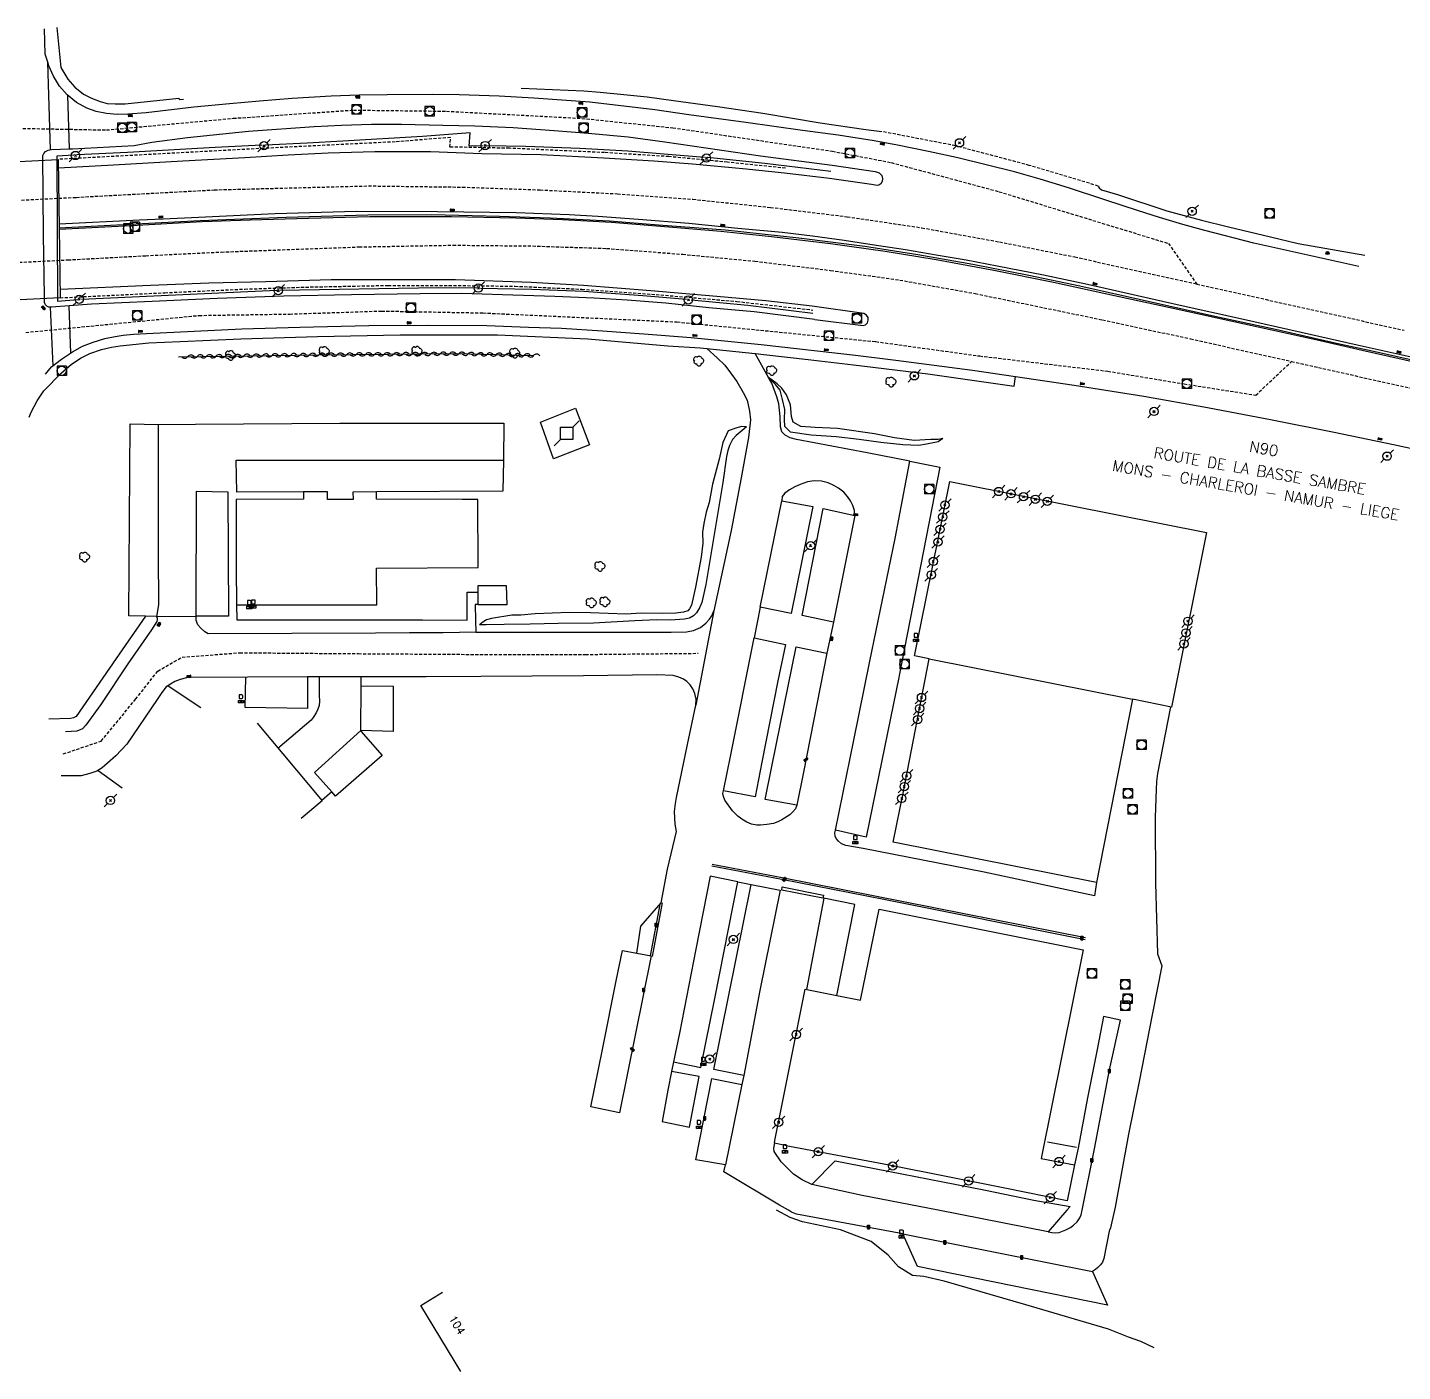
# Model space of a CAD drawing. Header units: millimetres. Extents: x 157000 to 158000, y 123011 to 123785.
# Drawn here: x 157177.1 to 157397.8, y 123145.1 to 123360.9 of the extents above; entities that cross this region are included whole.
import ezdxf
from ezdxf.enums import TextEntityAlignment as Align

# ---------------------------------------------------------------- set-up
doc = ezdxf.new("R2010")
doc.units = ezdxf.units.MM
doc.linetypes.add('DASHED', pattern=[0.75, 0.5, -0.25])
doc.layers.get('0').update_dxf_attribs({"linetype": 'CONTINUOUS'})
for name, color, linetype in [('W0001', 6, 'DASHED'), ('W0004', 5, 'CONTINUOUS'), ('W0006', 2, 'CONTINUOUS'), ('W0008', 7, 'CONTINUOUS'), ('W0010', 4, 'CONTINUOUS'), ('W0014', 7, 'CONTINUOUS'), ('W0016', 2, 'CONTINUOUS'), ('W0017', 7, 'CONTINUOUS'), ('W0020', 2, 'CONTINUOUS'), ('W0100', 7, 'CONTINUOUS'), ('W0101', 7, 'CONTINUOUS'), ('W0112', 1, 'DASHED'), ('W0120', 7, 'CONTINUOUS'), ('W0211', 2, 'CONTINUOUS'), ('W0214', 2, 'CONTINUOUS'), ('W0300', 7, 'CONTINUOUS'), ('W0310', 3, 'CONTINUOUS'), ('W0401', 7, 'CONTINUOUS'), ('W0402', 7, 'CONTINUOUS'), ('W0420', 7, 'CONTINUOUS'), ('W0438', 7, 'CONTINUOUS'), ('W0439', 7, 'CONTINUOUS'), ('W0473', 7, 'CONTINUOUS'), ('W0600', 7, 'CONTINUOUS'), ('W0856', 7, 'CONTINUOUS'), ('W0989', 7, 'CONTINUOUS'), ('W0990', 7, 'CONTINUOUS'), ('W0991', 7, 'CONTINUOUS'), ('W1102', 7, 'CONTINUOUS')]:
    doc.layers.add(name, color=color, linetype=linetype)
doc.styles.get("Standard").update_dxf_attribs({"font": 'romans.shx', "width": 0.85})

# ---------------------------------------------------------------- blocks, each defined once
blk = doc.blocks.new('T300')
for p, q in [((-0.8, 0.51), (-0.86, 0.34)), ((-0.86, 0.34), (-0.86, 0.17)), ((-0.86, 0.17), (-0.74, 0.06)), ((-0.69, 0.63), (-0.8, 0.51)), ((-0.8, -0.06), (-0.74, 0.06)), ((-0.74, 0.06), (-0.69, 0.11)), ((-0.57, 0.69), (-0.69, 0.63)), ((-0.46, 0.69), (-0.57, 0.69)), ((-0.29, 0.63), (-0.46, 0.69)), ((-0.29, 0.63), (-0.17, 0.74)), ((-0.23, 0.57), (-0.29, 0.63)), ((-0.17, 0.74), (-0.06, 0.8)), ((-0.06, 0.8), (0.06, 0.8)), ((0.06, 0.8), (0.23, 0.74)), ((0.23, 0.74), (0.34, 0.63)), ((0.34, 0.63), (0.4, 0.51)), ((0.46, 0.46), (0.34, 0.46)), ((0.4, 0.51), (0.4, 0.46)), ((0.57, 0.4), (0.46, 0.46)), ((0.57, 0.4), (0.69, 0.29)), ((0.69, 0.29), (0.74, 0.17)), ((0.74, 0.06), (0.69, -0.17)), ((0.74, 0.17), (0.74, 0.06)), ((-0.8, -0.17), (-0.8, -0.06)), ((-0.8, -0.23), (-0.8, -0.17)), ((-0.74, -0.34), (-0.8, -0.23)), ((-0.69, -0.4), (-0.74, -0.34)), ((-0.51, -0.46), (-0.69, -0.4)), ((-0.4, -0.46), (-0.51, -0.46)), ((-0.4, -0.46), (-0.34, -0.46)), ((-0.34, -0.46), (-0.34, -0.4)), ((-0.34, -0.51), (-0.34, -0.46)), ((-0.29, -0.63), (-0.34, -0.51)), ((-0.17, -0.74), (-0.29, -0.63)), ((-0.06, -0.8), (-0.17, -0.74)), ((0.06, -0.8), (-0.06, -0.8)), ((0.17, -0.74), (0.06, -0.8)), ((0.23, -0.69), (0.17, -0.74)), ((0.29, -0.46), (0.23, -0.46)), ((0.29, -0.63), (0.23, -0.69)), ((0.46, -0.4), (0.29, -0.46)), ((0.34, -0.51), (0.29, -0.63)), ((0.34, -0.51), (0.34, -0.46)), ((0.57, -0.34), (0.46, -0.4)), ((0.63, -0.29), (0.57, -0.34)), ((0.69, -0.17), (0.63, -0.29))]:
    blk.add_line(p, q)
blk = doc.blocks.new('T856')
for p, q in [((-0.125, 0), (0.125, 0)), ((0, 0.125), (0, -0.125))]:
    blk.add_line(p, q)
blk.add_ellipse((0, 0), major_axis=(-0.177, 0.177), ratio=1, start_param=3.9269908, end_param=10.2101761)
blk = doc.blocks.new('T473')
for p, q in [((-0.166667, 0.166667), (0.166667, -0.166667)), ((-0.166667, -0.166667), (0.166667, 0.166667)), ((0.500001, 0.500001), (1.000002, 1.000002)), ((-1.000002, -1.000002), (-0.500001, -0.500001))]:
    blk.add_line(p, q)
blk.add_ellipse((0, 0), major_axis=(0.471405, 0.471405), ratio=1, start_param=5.4977871438, end_param=11.780972451)
blk = doc.blocks.new('T420')
for p, q in [((0.75, 0.75), (-0.75, 0.75)), ((-0.75, 0.75), (-0.75, -0.75)), ((0.75, 0.75), (0.75, -0.75)), ((0.75, -0.75), (-0.75, -0.75))]:
    blk.add_line(p, q)
blk.add_ellipse((0, 0), major_axis=(-0.53, 0.53), ratio=1, start_param=3.926991, end_param=10.210176)
blk = doc.blocks.new('T401')
for p, q in [((-0.3, 0.3), (0, 0.3)), ((-0.3, -0.25), (-0.3, 0.3)), ((-0.3, 0.15), (0, 0.15)), ((-0.3, 0), (0, 0)), ((0, 0.3), (0, -0.25)), ((-0.3, -0.15), (0, -0.15)), ((-0.3, -0.25), (-0.3, -0.3)), ((-0.3, -0.3), (0, -0.3)), ((0, -0.3), (0, -0.25))]:
    blk.add_line(p, q)
blk = doc.blocks.new('T600')
for p, q in [((-0.999999, 0.999999), (0.999999, 0.999999)), ((-0.999999, -0.999999), (-0.999999, 0.999999)), ((0.999999, 0.999999), (1.999998, 1.999998)), ((0.999999, 0.999999), (0.999999, -0.999999)), ((-0.999999, -0.999999), (-1.999998, -1.999998)), ((0.999999, -0.999999), (-0.999999, -0.999999))]:
    blk.add_line(p, q)
blk = doc.blocks.new('T438')
for p, q in [((-0.4, 0.2), (0.4, 0.2)), ((-0.4, -0.2), (-0.4, 0.2)), ((0.15, 1.1), (-0.3, 1.1)), ((-0.3, 1.1), (-0.3, 0.5)), ((-0.3, 0.5), (0.15, 0.5)), ((0.3, 0.65), (0.3, 0.95)), ((0.4, 0.2), (0.4, -0.2))]:
    blk.add_line(p, q)
at = {"flags": 128}
for points in [[(-0.4, -0.2), (0.4, 0.2)], [(0.4, -0.2), (-0.4, -0.2)]]:
    blk.add_lwpolyline(points, dxfattribs=at)
for centre, major_axis, start_param, end_param in [((0.15, 0.95), (0.106, -0.106), 0.785398, 2.356194), ((0.15, 0.65), (0.106, 0.106), 3.926991, 5.497787)]:
    blk.add_ellipse(centre, major_axis=major_axis, ratio=1, start_param=start_param, end_param=end_param)
blk = doc.blocks.new('t310o')
at = {"color": 0, "linetype": 'Continuous'}
for centre, start, end in [((-0.5, 0.38), 216.8699, 323.1304), ((0.5, -0.37), 36.8699, 143.1303)]:
    blk.add_arc(centre, 0.625, start, end, dxfattribs=at)

msp = doc.modelspace()

# ---------------------------------------------------------------- linework, layer by layer
at = {"layer": 'W0001'}
for points in [[(157176.37, 123344.72), (157189.77, 123344.47), (157210.14, 123346.34), (157229.43, 123347.66)], [(157229.43, 123347.66), (157244.34, 123347.48), (157266.1, 123346.33), (157280.68, 123344.82), (157306.3, 123341.06), (157315.75, 123339.23), (157333.06, 123334.56), (157360.23, 123326.25), (157364.8, 123319.72)], [(157014, 123324.65), (157023.79, 123325.18), (157048.5, 123326.44), (157071.66, 123327.71), (157085.79, 123328.46), (157095.61, 123328.95), (157110.65, 123329.76), (157122.99, 123330.45), (157147.58, 123331.74), (157157.43, 123332.27), (157184.94, 123333.65), (157207.09, 123334.85), (157231.84, 123335.49)], [(157231.84, 123335.49), (157246.92, 123335.29), (157259.38, 123334.84), (157271.8, 123334.22), (157283.92, 123333.34), (157296.35, 123332.04), (157308.66, 123330.54), (157320.65, 123328.76), (157333.11, 123326.5), (157345.2, 123324.08), (157364.8, 123319.72)], [(157014, 123314.76), (157032.36, 123315.74), (157047.3, 123316.55), (157094.68, 123318.99), (157109.48, 123319.83), (157121.82, 123320.48), (157134.24, 123321.14), (157146.56, 123321.77), (157183.61, 123323.61), (157196.11, 123324.28), (157208.22, 123324.87), (157230.32, 123325.69)], [(157230.32, 123325.69), (157245.41, 123325.97), (157258.18, 123325.84), (157270.06, 123325.45), (157282.27, 123324.51), (157293.87, 123323.4), (157306.02, 123321.92), (157317.11, 123320.37), (157329.23, 123318.2), (157349.67, 123313.98), (157363.78, 123310.93), (157379.99, 123307.3)], [(157364.8, 123319.72), (157398.06, 123312.31)], [(157176.85, 123311.96), (157204.64, 123314.69), (157219.21, 123314.91), (157233.95, 123315.4)], [(157233.95, 123315.4), (157250.22, 123315.09), (157281.35, 123313.65), (157313.27, 123310.48), (157329.94, 123308.18), (157350.52, 123305.73), (157362.75, 123303.7), (157374.26, 123301.89), (157379.99, 123307.3)], [(157379.99, 123307.3), (157384.3, 123306.33), (157407.38, 123301.16), (157421.62, 123297.96)], [(157182.86, 123244.27), (157188.95, 123246.35), (157194.47, 123253.06), (157198.02, 123257.58), (157201.93, 123259.82), (157211.2, 123260.53), (157230.23, 123260.38), (157250.52, 123260.25), (157266.65, 123260.25), (157284.73, 123260.44)]]:
    msp.add_lwpolyline(points, dxfattribs=at)
at = {"layer": 'W0004'}
for points in [[(157286.97, 123226.29), (157298.16, 123224.18)], [(157298.22, 123224.39), (157287, 123226.5)], [(157298.16, 123224.18), (157314.53, 123220.98), (157346.85, 123214.51)], [(157346.9, 123214.76), (157298.22, 123224.39)], [(157277.08, 123211.86), (157278.64, 123220.12)], [(157278.96, 123220.37), (157277.36, 123211.78)]]:
    msp.add_lwpolyline(points, dxfattribs=at)
at = {"layer": 'W0006'}
for points in [[(157197.82, 123266.36), (157196.03, 123266.4), (157193.4, 123266.44), (157193.59, 123297.3), (157198.1, 123297.2), (157198.11, 123276.42), (157198.15, 123268.24)], [(157204.17, 123266.41), (157204.24, 123286.47), (157209.27, 123286.36), (157209.36, 123266.38)], [(157298.18, 123284.94), (157303.16, 123284), (157299.67, 123266.83), (157294.73, 123267.87)], [(157304.83, 123283.68), (157309.88, 123282.58), (157306.45, 123265.46), (157301.47, 123266.51)], [(157230.65, 123255.19), (157235.81, 123255.15), (157235.8, 123247.89), (157230.6, 123248.02), (157230.6, 123247.94), (157234.06, 123244.01), (157226.53, 123237.52), (157225.94, 123238.18), (157223.16, 123241.28), (157230.6, 123248.02)], [(157293.24, 123223.3), (157297.93, 123222.4), (157294.67, 123206.28), (157292.07, 123192.67), (157287.27, 123193.61)], [(157274.91, 123212.29), (157277.19, 123211.84), (157272.13, 123186.67), (157267.54, 123187.6), (157269.4, 123196.8), (157271.66, 123208.1), (157272.62, 123212.73)], [(157286.95, 123192.16), (157291.74, 123191.2), (157289.16, 123178.31), (157284.36, 123179.12)], [(157317.59, 123167.24), (157348.04, 123161.2), (157350.45, 123155.76), (157319.94, 123161.99)]]:
    msp.add_lwpolyline(points, close=True, dxfattribs=at)
for points in [[(157221.43, 123286.36), (157210.71, 123286.33), (157210.6, 123291.46), (157210.86, 123291.47), (157253.5, 123291.44), (157253.4, 123286.46), (157233.12, 123286.38)], [(157309.73, 123246.49), (157312.32, 123259.15), (157316.38, 123278.89), (157318.74, 123291.31), (157323.56, 123290.34), (157317.04, 123256.87)], [(157289.98, 123244.14), (157293.73, 123262.93)], [(157293.73, 123262.93), (157298.77, 123261.87), (157297.56, 123256.03), (157294.99, 123242.94)], [(157296.65, 123242.54), (157300.46, 123261.48), (157305.39, 123260.48)], [(157305.39, 123260.48), (157301.65, 123241.35)], [(157222.08, 123256.64), (157222.06, 123251.6), (157212.07, 123251.74), (157212.17, 123256.62)], [(157317.04, 123256.87), (157316.97, 123256.53), (157313.76, 123240.86), (157311.73, 123230.91), (157306.79, 123232.05), (157309.73, 123246.49)], [(157199.7, 123255.23), (157204.94, 123251.72)], [(157294.99, 123242.94), (157293.9, 123237.37), (157288.82, 123238.38), (157289.98, 123244.14)], [(157188.43, 123241.64), (157192.33, 123238.82)], [(157301.65, 123241.35), (157300.61, 123236.03), (157295.53, 123236.96), (157296.65, 123242.54)], [(157285.21, 123193.94), (157287.42, 123205.01), (157291.14, 123223.72), (157286.69, 123224.64), (157284.36, 123212.93), (157281.77, 123199.44), (157280.82, 123194.86)], [(157307.02, 123205.48), (157309.89, 123220.09), (157304.95, 123221.1), (157302.12, 123206.46)], [(157280.82, 123194.86), (157285.21, 123193.94)], [(157280.5, 123193.31), (157279.87, 123190.29), (157278.96, 123185.24), (157283.34, 123184.35), (157284.89, 123192.51)], [(157284.89, 123192.51), (157280.5, 123193.31)], [(157303.01, 123175.15), (157306.73, 123178.96), (157317.42, 123176.84), (157330.61, 123174.27), (157338.64, 123172.61), (157344.47, 123171.61), (157343.94, 123171)], [(157323.25, 123171), (157311.08, 123173.4), (157303.01, 123175.15)], [(157343.94, 123171), (157340.92, 123167.52), (157323.25, 123171)]]:
    msp.add_lwpolyline(points, dxfattribs=at)
at = {"layer": 'W0008'}
for points in [[(157306.28, 123338.84), (157313.16, 123337.81), (157313.79, 123337.57), (157314.21, 123337.16), (157314.35, 123336.7), (157314.28, 123336.2), (157314.05, 123335.82), (157313.73, 123335.6), (157313.46, 123335.57), (157312.6, 123335.73), (157305.85, 123336.66), (157298.63, 123337.53), (157291.94, 123338.22), (157283.85, 123338.97), (157277.64, 123339.45), (157269.63, 123339.96), (157259.48, 123340.48), (157250.05, 123340.63), (157241.77, 123340.96), (157232.86, 123340.95), (157225.38, 123340.74), (157218.96, 123340.43), (157211.99, 123339.98), (157202.06, 123339.44), (157190.91, 123338.8), (157182.07, 123338.32)], [(157182.19, 123329.4), (157195.09, 123330.05), (157198.89, 123330.21), (157204.54, 123330.49), (157216.87, 123331.05), (157229.85, 123331.44), (157242.91, 123331.37), (157255.54, 123331.19), (157264.07, 123330.92), (157268.65, 123330.65), (157275.19, 123330.17), (157283.28, 123329.51), (157291.12, 123328.72), (157298.24, 123328.05), (157303.09, 123327.49), (157308.18, 123326.76), (157312.99, 123326.02), (157318.01, 123325.28), (157322.94, 123324.44), (157327.79, 123323.59), (157332.76, 123322.64), (157340.16, 123321.2), (157347.23, 123319.7), (157362.14, 123316.31), (157371.82, 123314.17), (157381.54, 123312.02), (157390.53, 123309.97), (157415.56, 123304.42)], [(157404.65, 123306.06), (157391.31, 123309.04), (157383.88, 123310.76), (157360.98, 123315.79), (157351.59, 123317.83), (157341.81, 123319.99), (157332.21, 123321.92), (157322.95, 123323.63), (157314.75, 123324.98), (157306.02, 123326.16), (157296.5, 123327.3), (157288.38, 123328.19), (157280.68, 123328.79), (157270.82, 123329.61), (157262.98, 123330.02), (157255.48, 123330.33), (157245.14, 123330.51), (157232.04, 123330.51), (157222.21, 123330.27), (157212.84, 123329.97), (157205.16, 123329.72), (157193.77, 123329.08), (157182.21, 123328.5)], [(157303.47, 123314.04), (157311.23, 123313.08), (157311.61, 123313.18), (157311.96, 123313.51), (157312.05, 123313.93), (157312.02, 123314.33), (157311.76, 123314.74), (157311.32, 123314.99), (157303.07, 123316.18), (157295.6, 123317.03), (157287.76, 123317.74), (157277.17, 123318.64), (157266.35, 123319.49), (157257.97, 123319.96), (157245.83, 123320.42), (157233.64, 123320.41), (157225.86, 123320.43), (157215.34, 123320.09), (157206.23, 123319.88), (157196.85, 123319.48), (157182.34, 123318.85)], [(157335.69, 123304.88), (157345.13, 123303.51), (157356.27, 123301.74), (157366.52, 123299.88), (157376.88, 123297.95), (157386.85, 123295.96), (157396.36, 123293.99), (157406.02, 123291.9), (157418.73, 123289.02), (157428.77, 123286.64)], [(157249.07, 123263.83), (157260.92, 123263.81), (157266.94, 123263.82), (157280.42, 123263.82), (157282.86, 123263.91), (157284, 123264.1), (157285.12, 123264.57), (157286, 123265.26), (157286.59, 123265.9), (157286.97, 123266.46), (157287.29, 123267.24), (157284.39, 123252.12), (157284.42, 123253.09), (157284.23, 123253.97), (157283.9, 123254.71), (157283.47, 123255.35), (157282.91, 123255.9), (157282.42, 123256.29), (157281.66, 123256.6), (157280.74, 123256.89), (157278.14, 123256.97), (157266.36, 123256.83), (157249.88, 123256.69), (157241.09, 123256.67), (157230.68, 123256.65), (157223.6, 123256.65), (157222.08, 123256.64), (157212.49, 123256.63), (157203.33, 123256.57), (157202.65, 123256.49), (157201.61, 123256.23), (157200.76, 123255.89), (157199.39, 123255.04), (157198.65, 123254.16), (157197.92, 123253), (157193.03, 123245.86), (157191.27, 123243.99), (157189.96, 123242.79), (157189.08, 123242.05), (157188.23, 123241.51), (157187.13, 123241.14), (157185.73, 123240.79), (157182.53, 123240.74), (157182.53, 123240.74), (157182.53, 123240.74)], [(157197.82, 123266.36), (157204.17, 123266.41)]]:
    msp.add_lwpolyline(points, dxfattribs=at)
at = {"layer": 'W0010'}
for points in [[(157250.25, 123341.93), (157247.98, 123341.89), (157248.14, 123344.02), (157240.53, 123343.43), (157227.7, 123342.68), (157221.99, 123342.35), (157215.29, 123342.05)], [(157184.53, 123340.44), (157181.83, 123340.24), (157181.92, 123317), (157185.17, 123317.23)], [(157214.75, 123342.02), (157207.22, 123341.63), (157193.17, 123340.87), (157185.1, 123340.46)], [(157285.78, 123340.06), (157273.46, 123341.04), (157265.78, 123341.49), (157257.07, 123341.81), (157250.79, 123341.93)], [(157306.03, 123337.8), (157295.44, 123339.07), (157286.24, 123340.03)], [(157182.2, 123328.78), (157204.84, 123329.95), (157218.65, 123330.47), (157231.73, 123330.83), (157241.98, 123330.89), (157252.86, 123330.65), (157260.99, 123330.35), (157270.5, 123329.9), (157278.39, 123329.26), (157289.16, 123328.42), (157300.93, 123327.17), (157311.51, 123325.81), (157320.02, 123324.47), (157328.86, 123322.9), (157337.84, 123321.16), (157346.01, 123319.45), (157367.66, 123314.58), (157377.42, 123312.48), (157387.19, 123310.23), (157392.93, 123308.99), (157412.43, 123304.6), (157421.15, 123302.69)], [(157185.78, 123317.28), (157217.15, 123318.77)], [(157217.63, 123318.76), (157243.05, 123319.15), (157249.23, 123319.1)], [(157249.8, 123319.08), (157258.05, 123318.9), (157266.41, 123318.6), (157275.88, 123317.89), (157282.9, 123317.29)], [(157283.64, 123317.19), (157292.72, 123316.31), (157303.18, 123315.07)]]:
    msp.add_lwpolyline(points, dxfattribs=at)
at = {"layer": 'W0014'}
for points in [[(157390.81, 123322.54), (157390.81, 123322.54), (157373.95, 123326.29), (157366.1, 123328.33), (157362.57, 123329.31), (157358.79, 123330.41), (157355.25, 123331.52), (157350.18, 123333.21), (157344.19, 123335.17), (157339.64, 123336.55), (157335.55, 123337.74), (157326.43, 123339.99), (157321.73, 123341.03), (157316.76, 123342.05), (157312.98, 123342.71), (157307.25, 123343.61), (157301.48, 123344.38), (157292.38, 123345.68), (157283.25, 123346.89), (157277.79, 123347.71), (157267.35, 123348.93), (157258.37, 123349.57), (157252.8, 123349.87), (157246.37, 123350.11), (157242.15, 123350.18), (157234.86, 123350.1), (157230.36, 123350.06), (157225.84, 123349.9), (157219.61, 123349.54), (157214.33, 123349.11), (157209.51, 123348.64), (157203.83, 123348.14), (157196.18, 123347.23), (157193.23, 123346.98), (157191.53, 123346.95), (157189.77, 123347.09), (157188.16, 123347.45), (157186.62, 123347.98), (157184.96, 123348.9), (157183.5, 123350.1), (157182.25, 123351.52), (157181.29, 123353.12), (157180.53, 123354.79), (157180.36, 123355.33), (157179.96, 123356.64), (157179.82, 123360.72), (157179.82, 123360.72), (157179.82, 123360.72)], [(157181.8, 123360.92), (157181.8, 123360.92), (157182.45, 123354.51), (157182.45, 123354.51), (157182.45, 123354.51), (157183.59, 123352.64), (157184.7, 123351.32), (157186.11, 123350.2), (157187.38, 123349.56), (157188.77, 123349.03), (157189.91, 123348.72), (157191.21, 123348.66), (157192.79, 123348.68), (157201.4, 123349.57), (157201.44, 123349.37), (157202.13, 123349.44)], [(157256.33, 123351.18), (157256.33, 123351.18), (157266.39, 123350.76), (157266.39, 123350.76), (157266.39, 123350.76), (157269.01, 123350.55), (157272.83, 123350.15), (157276.56, 123349.77), (157280.81, 123349.22), (157287.88, 123348.25), (157295.15, 123347.14), (157304.32, 123345.64), (157311.66, 123344.55), (157314.21, 123344.22)], [(157303.47, 123314.04), (157293.75, 123315.24), (157286.47, 123315.93), (157279.55, 123316.64), (157273.38, 123317.12), (157268.04, 123317.46), (157261.76, 123317.72), (157253.34, 123318.02), (157246.84, 123318.2), (157240.16, 123318.16), (157229.13, 123318.02), (157218.27, 123317.8), (157207.53, 123317.43), (157197.14, 123316.94), (157187.39, 123316.49), (157183.79, 123316.22), (157180.99, 123316), (157180.52, 123316.04), (157180.21, 123316.15), (157180, 123316.4), (157179.86, 123316.74), (157179.82, 123317.11), (157179.82, 123317.78), (157179.69, 123327.65), (157179.58, 123340.37), (157179.72, 123340.71), (157179.99, 123341), (157180.41, 123341.23), (157180.98, 123341.34), (157183.86, 123341.44), (157184.32, 123341.46), (157194.26, 123342), (157197.09, 123342.53), (157202.79, 123343.25), (157212.57, 123344.27), (157223.13, 123345.03), (157227.53, 123345.24), (157232.31, 123345.38), (157237.16, 123345.4), (157243.8, 123345.23), (157248.92, 123345.11), (157255.06, 123344.85), (157261.63, 123344.38), (157267.12, 123343.97), (157273.53, 123343.34), (157279.38, 123342.55), (157294.77, 123340.33), (157306.28, 123338.84)], [(157348.98, 123335.47), (157349.09, 123335.17), (157349.47, 123334.88), (157352.04, 123334.09), (157360, 123331.51), (157365.52, 123329.99), (157369.86, 123328.91), (157376.61, 123327.32), (157381.05, 123326.25), (157391.73, 123324.36), (157391.73, 123324.36), (157391.73, 123324.36), (157391.73, 123324.36), (157391.73, 123324.36), (157391.73, 123324.36)], [(157177.37, 123298.38), (157177.7, 123299.18), (157178.66, 123300.95), (157179.75, 123302.58), (157182.52, 123305.42), (157184.18, 123306.84), (157185.72, 123307.86), (157187.14, 123308.58), (157188.98, 123309.2), (157190.62, 123309.6), (157192.01, 123309.83), (157196.58, 123310.28), (157201.61, 123310.52), (157211.36, 123310.93), (157223.66, 123311.32), (157236.91, 123311.57), (157249.65, 123311.57), (157252.54, 123311.55), (157267.04, 123310.93), (157279.89, 123309.83), (157285.08, 123309.47), (157286.16, 123309.36), (157293.89, 123308.55), (157295.32, 123308.41), (157302.43, 123307.63), (157309.67, 123306.77), (157321.63, 123305.29), (157335.48, 123303.35), (157335.69, 123304.88)], [(157179.99, 123305.26), (157179.99, 123305.26), (157179.99, 123305.26), (157179.99, 123305.26), (157179.99, 123305.26), (157180.96, 123306.45), (157182.59, 123307.67), (157184.33, 123308.83), (157185.96, 123309.74), (157187.65, 123310.42), (157189.54, 123310.98), (157191.16, 123311.33), (157192.46, 123311.53), (157194.1, 123311.7), (157196.2, 123311.81), (157211.53, 123312.52), (157220.83, 123312.82), (157231.89, 123313.07), (157241.31, 123313.15), (157250.84, 123313.09), (157257.54, 123312.83), (157262.81, 123312.63), (157269.42, 123312.2), (157276.04, 123311.76), (157283.61, 123311.13), (157290.03, 123310.52), (157294.86, 123310), (157310.02, 123308.31), (157316.47, 123307.52), (157328.77, 123305.88), (157335.69, 123304.88)], [(157210.67, 123268.23), (157210.72, 123265.79), (157233.74, 123265.81), (157240.52, 123265.8), (157247.67, 123265.78), (157247.67, 123270.27), (157249.42, 123270.28)], [(157249.44, 123268.29), (157248.99, 123268.28), (157249.01, 123265.71), (157249.07, 123263.83)], [(157196.03, 123266.4), (157191.34, 123259.61), (157184.93, 123250.29), (157184.51, 123250.05), (157184.02, 123249.96), (157180.52, 123249.86)], [(157197.87, 123265.54), (157196.99, 123264.2), (157193.23, 123258.77), (157188.86, 123252.22), (157186.5, 123248.92), (157185.93, 123248.29), (157185.03, 123247.91), (157183.19, 123247.81), (157183.19, 123247.81)], [(157197.82, 123266.36), (157197.92, 123266.1), (157197.93, 123265.84), (157197.87, 123265.54)], [(157249.07, 123263.83), (157243.82, 123263.72), (157238.43, 123263.72), (157232.96, 123263.68), (157206.13, 123263.58), (157205.57, 123263.88), (157204.91, 123264.45), (157204.44, 123264.99), (157204.21, 123265.7), (157204.17, 123266.41)]]:
    msp.add_lwpolyline(points, dxfattribs=at)
at = {"layer": 'W0016'}
msp.add_lwpolyline([(157304.78, 123221.12), (157298.16, 123222.43), (157298.26, 123222.94), (157304.85, 123221.6)], close=True, dxfattribs=at)
at = {"layer": 'W0017'}
for points in [[(157286.16, 123309.36), (157287.78, 123307.87), (157289.02, 123306.68), (157289.96, 123305.49), (157290.95, 123304.09), (157292, 123302.34), (157292.6, 123301.08), (157293.02, 123299.32), (157293.16, 123297.94), (157292.86, 123295.08), (157291.67, 123288.63), (157290.03, 123280.16), (157287.29, 123267.24)], [(157318.74, 123291.31), (157311.88, 123292.61), (157300.53, 123294.76), (157299.52, 123295.05), (157298.74, 123295.45), (157298.21, 123296.01), (157297.99, 123296.81), (157297.94, 123298.48), (157297.71, 123300.51), (157297.39, 123301.63), (157296.57, 123303.81), (157296.06, 123304.71), (157293.89, 123308.55)], [(157198.1, 123297.2), (157204.08, 123297.22), (157227.22, 123297.38), (157253.54, 123297.4), (157253.5, 123291.44)], [(157309.88, 123282.58), (157309.84, 123283.37), (157309.6, 123284.18), (157309.22, 123284.94), (157308.74, 123285.62), (157308.14, 123286.31), (157307.3, 123286.94), (157306.54, 123287.38), (157305.6, 123287.83), (157304.54, 123288.06), (157303.4, 123288.11), (157302.29, 123287.95), (157301.12, 123287.55), (157300.26, 123287.18), (157299.43, 123286.68), (157298.68, 123286.16), (157298.26, 123285.64), (157298.18, 123284.94)], [(157294.73, 123267.87), (157293.73, 123262.93)], [(157306.45, 123265.46), (157305.39, 123260.48)], [(157223.94, 123256.65), (157223.94, 123253.73), (157223.97, 123252.73), (157223.91, 123252.07), (157223.71, 123251.48), (157223.43, 123250.87), (157222.98, 123250.15), (157222.62, 123249.71), (157217.27, 123245.14)], [(157230.65, 123255.19), (157230.68, 123256.65)], [(157283.04, 123245.8), (157284.39, 123252.12)], [(157360.58, 123251.84), (157358.47, 123241.12), (157358.33, 123239.87), (157358.26, 123238.57), (157358.09, 123234.14), (157358.14, 123223.55), (157358.46, 123212.2), (157359.19, 123210.28), (157357.64, 123202.37), (157355.55, 123191.7), (157353.81, 123183.22), (157351.71, 123171.52), (157351.59, 123171)], [(157274.91, 123212.29), (157275.57, 123216.65), (157278.84, 123220.35), (157279.81, 123225.79), (157281.29, 123231.82), (157281.09, 123232.98), (157280.98, 123235.06), (157281.12, 123236.31), (157281.28, 123237.3), (157282.11, 123241.43), (157283.04, 123245.8)], [(157225.94, 123238.18), (157224.34, 123236.79)], [(157300.61, 123236.03), (157300.36, 123235.47), (157299.9, 123234.91), (157299.45, 123234.49), (157298.21, 123233.72), (157297.55, 123233.4), (157296.82, 123233.13), (157295.76, 123232.94), (157294.78, 123232.82), (157294.16, 123232.84), (157293.34, 123233), (157292.55, 123233.32), (157291.75, 123233.79), (157291.11, 123234.3), (157290.26, 123235.14), (157289.03, 123236.84), (157288.8, 123237.46), (157288.71, 123237.93), (157288.82, 123238.38)], [(157348.69, 123223.65), (157348.35, 123221.47), (157330.64, 123225.27), (157311.24, 123229.1), (157308.43, 123229.57), (157307.77, 123229.85), (157307.29, 123230.25), (157306.9, 123230.69), (157306.74, 123231.09), (157306.68, 123231.61), (157306.79, 123232.05)], [(157291.14, 123223.72), (157293.24, 123223.3)], [(157346.37, 123171), (157348.36, 123180.88), (157350.79, 123193.54), (157352.53, 123201.53), (157349.8, 123202.14), (157348.77, 123196.84), (157347.25, 123189.07), (157345.76, 123180.99), (157345.14, 123178.31)], [(157280.82, 123194.86), (157280.5, 123193.31)], [(157292.07, 123192.67), (157291.74, 123191.2)], [(157303.01, 123175.15), (157301.46, 123175.9), (157300.08, 123176.82), (157299.04, 123177.81), (157298.1, 123178.81), (157296.95, 123180.47), (157296.88, 123180.98), (157297.04, 123181.79)], [(157299.26, 123171), (157297.79, 123171.82), (157288.9, 123177.2), (157289.16, 123178.31)], [(157317.59, 123167.24), (157300.53, 123170.37), (157299.73, 123170.73), (157299.26, 123171)], [(157340.92, 123167.52), (157341.54, 123167.43), (157342.14, 123167.4), (157342.71, 123167.46), (157343.79, 123167.84), (157344.5, 123168.25), (157344.98, 123168.61), (157345.56, 123169.15), (157346, 123169.77), (157346.23, 123170.29), (157346.37, 123171)], [(157351.59, 123171), (157350.9, 123167.99), (157350.77, 123167.92), (157349.86, 123163.26), (157349.66, 123162.68), (157349.33, 123162.25), (157348.92, 123161.81), (157348.52, 123161.5), (157348.04, 123161.2)]]:
    msp.add_lwpolyline(points, dxfattribs=at)
at = {"layer": 'W0020'}
for points in [[(157180.78, 123341.3), (157180.36, 123355.33)], [(157183.86, 123341.44), (157183.57, 123350.05)], [(157180.75, 123316.02), (157181.16, 123306.6)], [(157184.05, 123308.64), (157183.79, 123316.22)]]:
    msp.add_lwpolyline(points, dxfattribs=at)
at = {"layer": 'W0100', "flags": 128}
msp.add_lwpolyline([(157246.68, 123145.12), (157240.24, 123155.73), (157243.74, 123157.84)], dxfattribs=at)
at = {"layer": 'W0101'}
for points in [[(157319.59, 123260.5), (157325.13, 123288.02)], [(157325.13, 123288.02), (157337.25, 123285.6)], [(157337.25, 123285.6), (157366.34, 123279.81), (157360.75, 123251.8), (157354.49, 123253.06)], [(157354.49, 123253.06), (157348.69, 123223.65), (157316.04, 123230.1), (157317.69, 123238.24), (157321.82, 123259.56)], [(157321.82, 123259.56), (157319.5, 123260.03), (157319.54, 123260.25), (157319.59, 123260.5)], [(157213.98, 123249.23), (157224.39, 123236.73), (157221.05, 123233.89)]]:
    msp.add_lwpolyline(points, dxfattribs=at)
for points in [[(157249.39, 123285.14), (157246.88, 123285.14), (157233.12, 123285.17), (157233.12, 123286.38), (157229.35, 123286.3), (157229.36, 123285.16), (157225.29, 123285.12), (157225.27, 123286.38), (157221.43, 123286.36), (157221.4, 123285.18), (157210.62, 123285.13), (157210.63, 123274.18), (157210.67, 123268.23), (157221.51, 123268.21), (157233.16, 123268.2), (157233.15, 123274.13), (157249.42, 123274.2)], [(157346.57, 123212.83), (157339.79, 123179.31), (157345.14, 123178.31), (157344, 123172.54), (157333.98, 123174.57), (157315.41, 123178.25), (157299.39, 123181.27), (157297, 123181.8), (157297.08, 123182.22), (157298.25, 123188.03), (157301.95, 123206.49), (157304.31, 123206.01), (157307.02, 123205.48), (157310.82, 123204.72), (157313.79, 123219.35)]]:
    msp.add_lwpolyline(points, close=True, dxfattribs=at)
at = {"layer": 'W0112'}
for points in [[(157298.76, 123338.32), (157289.44, 123339.29), (157280.04, 123340.19), (157269.72, 123340.83), (157254.45, 123341.53), (157244.92, 123341.73), (157245.02, 123343.26), (157236.13, 123342.56), (157214.99, 123341.51), (157182.05, 123339.75)], [(157348.98, 123335.47), (157337.9, 123338.78), (157326.04, 123341.93), (157314.21, 123344.22)], [(157182.36, 123317.52), (157199.14, 123318.34), (157212, 123318.92), (157222.5, 123319.26), (157234.99, 123319.51), (157244.71, 123319.51), (157255.34, 123319.38), (157266.07, 123318.9), (157278.01, 123318.05), (157290.98, 123316.93), (157303.16, 123315.56)]]:
    msp.add_lwpolyline(points, dxfattribs=at)
at = {"layer": 'W0120'}
msp.add_lwpolyline([(157157.57, 123338.47), (157182.05, 123339.75), (157182.2, 123328.78), (157182.36, 123317.52), (157157.74, 123316.29), (157157.72, 123318.78), (157157.66, 123326.42)], close=True, dxfattribs=at)
at = {"layer": 'W0211'}
for points in [[(157324.03, 123294.91), (157323.26, 123294.79), (157322.08, 123294.78), (157319.4, 123294.58), (157316.26, 123295.05), (157313.07, 123295.7), (157307.12, 123296.51), (157303.55, 123296.71), (157301.23, 123296.88), (157300, 123297.57), (157299.73, 123298.47), (157299.59, 123300.32), (157298.92, 123301.93), (157298.2, 123303.02), (157297.46, 123303.73), (157296.06, 123304.71)], [(157292.53, 123296.79), (157291.69, 123296.86), (157290.82, 123296.6), (157289.55, 123296.16), (157288.69, 123294.29), (157288.11, 123291.6), (157287.08, 123287.59), (157286.53, 123284.67), (157286.05, 123283.1), (157285.67, 123281.3), (157285.44, 123279.91), (157285.48, 123278.13), (157285.25, 123275.88), (157284.34, 123271.07), (157283.66, 123268.19), (157283.39, 123267.59), (157283.12, 123267.27), (157282.39, 123267.06), (157281.18, 123266.9), (157279.06, 123266.83), (157275.68, 123266.86), (157273.15, 123266.73), (157267.47, 123266.95), (157264.03, 123267.01), (157258.62, 123266.75), (157256.3, 123266.56), (157254.87, 123266.58), (157251.59, 123266.01), (157250.79, 123265.83), (157250.18, 123265.44), (157249.64, 123265.02)], [(157357.96, 123148.93), (157355.8, 123149.93), (157353.83, 123150.62), (157350.63, 123151.92), (157337.34, 123155.85), (157324.23, 123159.62), (157320.96, 123160.4), (157319.18, 123160.56), (157316.89, 123161.94), (157315.23, 123163.79), (157312.52, 123166.01), (157307.6, 123167.85), (157301.48, 123169.17), (157299.5, 123169.83), (157297.31, 123171)]]:
    msp.add_lwpolyline(points, dxfattribs=at)
at = {"layer": 'W0214'}
for points in [[(157324.03, 123294.91), (157323.26, 123294.41), (157321.42, 123294.02), (157320.17, 123293.83), (157317.58, 123293.91), (157314.08, 123294.29), (157310.58, 123294.78), (157306.92, 123295.2), (157302.91, 123295.48), (157299.56, 123295.92), (157298.68, 123296.86), (157298.63, 123298), (157298.64, 123299.57), (157298.31, 123301.17), (157297.91, 123302.68), (157297.18, 123303.6), (157296.06, 123304.71)], [(157292.53, 123296.79), (157291.8, 123296.19), (157290.84, 123295.42), (157290.24, 123294.76), (157289.76, 123293.79), (157289.52, 123292.98), (157289.29, 123292.03), (157288.72, 123287.87), (157287.88, 123282.73), (157286.01, 123271.51), (157285.33, 123268.57), (157284.99, 123267.76), (157284.51, 123266.93), (157283.99, 123266.43), (157283.34, 123266.07), (157282.58, 123265.9), (157280.32, 123265.75), (157278.11, 123265.82), (157274.57, 123265.67), (157267.94, 123265.27), (157262.27, 123265.21), (157257.8, 123265.09), (157253.62, 123265.07), (157250.75, 123265.03), (157249.64, 123265.02)]]:
    msp.add_lwpolyline(points, dxfattribs=at)
at = {"layer": 'W0310'}
msp.add_lwpolyline([(157201.36, 123308.06), (157223.8, 123308.37), (157245.95, 123308.55), (157258.36, 123308.24)], dxfattribs=at)
at = {"layer": 'W0402'}
msp.add_lwpolyline([(157345.47, 123181.09), (157340.84, 123181.94)], dxfattribs=at)
at = {"layer": 'W0439'}
msp.add_lwpolyline([(157249.42, 123271.31), (157253.94, 123271.32), (157254.04, 123268.24), (157249.44, 123268.2)], close=True, dxfattribs=at)
at = {"layer": 'W0600'}
msp.add_lwpolyline([(157267.33, 123293.9), (157261.55, 123291.64), (157259.46, 123297.57), (157265.07, 123299.82)], close=True, dxfattribs=at)
at = {"layer": 'W1102'}
msp.add_lwpolyline([(157321.82, 123259.56), (157354.49, 123253.06)], dxfattribs=at)

# ---------------------------------------------------------------- block references
at = {"layer": 'W0300', "rotation": 359.9999899820874}
for p in [(157224.77, 123308.9), (157239.65, 123308.93), (157255.36, 123308.63), (157209.74, 123308.24), (157284.89, 123307.35), (157296.59, 123305.82), (157315.74, 123303.98), (157186.3, 123275.88), (157269.02, 123274.39), (157269.82, 123268.69), (157267.65, 123268.52)]:
    msp.add_blockref('T300', p, dxfattribs=at)
at = {"layer": 'W0310'}
for p, rotation in [((157202.86, 123308.08), 0.7737026318227901), ((157204.36, 123308.1), 0.7737026318227901), ((157205.86, 123308.12), 0.7737026318227901), ((157207.36, 123308.14), 0.7737026318227901), ((157208.86, 123308.16), 0.7737026318227901), ((157210.36, 123308.18), 0.7737026318227901), ((157211.86, 123308.2), 0.7737026318227901), ((157213.36, 123308.23), 0.7737026318227901), ((157214.86, 123308.25), 0.7737026318227901), ((157216.36, 123308.27), 0.7737026318227901), ((157217.86, 123308.29), 0.7737026318227901), ((157219.36, 123308.31), 0.7737026318227901), ((157220.86, 123308.33), 0.7737026318227901), ((157222.36, 123308.35), 0.7737026318227901), ((157223.86, 123308.37), 0.4682064766947598), ((157225.36, 123308.38), 0.4682064766947598), ((157226.86, 123308.39), 0.4682064766947598), ((157228.36, 123308.4), 0.4682064766947598), ((157229.86, 123308.42), 0.4682064766947598), ((157231.36, 123308.43), 0.4682064766947598), ((157232.86, 123308.44), 0.4682064766947598), ((157234.36, 123308.45), 0.4682064766947598), ((157235.86, 123308.46), 0.4682064766947598), ((157237.36, 123308.48), 0.4682064766947598), ((157238.86, 123308.49), 0.4682064766947598), ((157240.36, 123308.5), 0.4682064766947598), ((157241.86, 123308.51), 0.4682064766947598), ((157243.36, 123308.53), 0.4682064766947598), ((157244.86, 123308.54), 0.4682064766947598), ((157246.36, 123308.54), 358.5930343004505), ((157247.86, 123308.5), 358.5930343004505), ((157249.36, 123308.46), 358.5930343004505), ((157250.86, 123308.43), 358.5930343004505), ((157252.36, 123308.39), 358.5930343004505), ((157253.85, 123308.35), 358.5930343004505), ((157255.35, 123308.32), 358.5930343004505), ((157256.85, 123308.28), 358.5930343004505), ((157258.35, 123308.24), 358.5930343004505)]:
    msp.add_blockref('t310o', p, dxfattribs=dict(at, rotation=rotation))
at = {"layer": 'W0401'}
for p, rotation in [((157230.13, 123349.88), 92.0155608200687), ((157265.96, 123348.9), 85.88718724765316), ((157193.64, 123346.92), 94.94377220027991), ((157314.36, 123342.36), 80.15212328840356), ((157245.27, 123331.47), 269.1696855490692), ((157198.48, 123330.36), 272.4372685385708), ((157288.66, 123329.01), 264.2163504007059), ((157348.4, 123319.61), 257.1867948390097), ((157179.79, 123316.03), 41.03778825151827), ((157238.35, 123313.36), 270.4439461311943), ((157195.24, 123311.96), 272.9811769927465), ((157284.19, 123311.33), 264.5052947233542), ((157305.28, 123309.02), 263.649007567488), ((157397.19, 123308.66), 257.4985929746208), ((157346.36, 123303.57), 260.9528996756522), ((157394.15, 123294.7), 258.3166037503782), ((157310.01, 123282.56), 262.9221593265827), ((157198.09, 123265.15), 146.9042723866119), ((157306.04, 123262.79), 169.1375080218655), ((157203.02, 123256.9), 96.34019071571072), ((157302.12, 123243.23), 307.7089493936907), ((157298.48, 123224.21), 146.5806170423704), ((157274.3, 123196.92), 47.46005120376559)]:
    msp.add_blockref('T401', p, dxfattribs=dict(at, rotation=rotation))
for p in [(157278.13, 123216.82), (157346.49, 123214.74), (157276.15, 123206.36), (157350.89, 123193.37), (157285.94, 123185.79), (157348.1, 123179.02), (157312.25, 123168.33), (157324.48, 123165.88), (157336.82, 123163.43)]:
    msp.add_blockref('T401', p, dxfattribs=at)
at = {"layer": 'W0420'}
for p, rotation in [((157229.91, 123347.77), 359.9999899820874), ((157241.65, 123347.46), 359.9999899820874), ((157266.11, 123347.27), 359.9999899820874), ((157192.33, 123344.8), 359.9999899820874), ((157193.86, 123344.91), 359.9999899820874), ((157266.35, 123344.83), 359.9999899820874), ((157309.09, 123340.74), 359.9999899820874), ((157376.48, 123331.04), 359.9999899820874), ((157193.27, 123328.62), 359.9999899820874), ((157194.34, 123328.93), 359.9999899820874), ((157238.66, 123315.89), 359.9999899820874), ((157194.72, 123314.66), 359.9999899820874), ((157284.51, 123313.98), 359.9999899820874), ((157310.21, 123314.2), 359.9999899820874), ((157305.73, 123311.41), 359.9999899820874), ((157182.6, 123305.8), 359.9999899820874), ((157363.17, 123303.73), 359.9999899820874), ((157321.85, 123286.8), 359.9999899820874), ((157317.12, 123260.88), 359.9999899820874), ((157317.89, 123258.69), 359.9999899820874), ((157355.91, 123245.75), 359.9999899823337), ((157353.71, 123237.95), 359.9999899823337), ((157354.48, 123235.38), 359.9999899823337), ((157347.92, 123209.04), 359.9999899823337), ((157353.28, 123207.26), 359.9999899823337), ((157353.66, 123204.96), 359.9999899823337), ((157353.3, 123203.81), 359.9999899823337)]:
    msp.add_blockref('T420', p, dxfattribs=dict(at, rotation=rotation))
at = {"layer": 'W0438'}
for p, rotation in [((157212.71, 123267.79), 359.9999899820874), ((157213.38, 123267.89), 359.9999899820874), ((157319.73, 123262.53), 359.9999899820874), ((157211.39, 123252.68), 359.9999899820874), ((157310, 123230.02), 359.9999899823337), ((157285.59, 123194.45), 359.9999899823337), ((157284.9, 123184.33), 359.9999899823337), ((157298.7, 123180.4), 359.9999899823337), ((157317.39, 123166.73), 359.9999899823337)]:
    msp.add_blockref('T438', p, dxfattribs=dict(at, rotation=rotation))
at = {"layer": 'W0473'}
for p, rotation in [((157215.07, 123341.94), 359.9999899820874), ((157250.57, 123341.96), 359.9999899820874), ((157326.7, 123342.4), 359.9999899820874), ((157184.81, 123340.37), 359.9999899820874), ((157286.09, 123339.96), 359.9999899820874), ((157364.04, 123331.41), 359.9999899820874), ((157185.41, 123317.28), 359.9999899820874), ((157217.36, 123318.66), 359.9999899820874), ((157249.48, 123319.08), 359.9999899820874), ((157283.19, 123317.19), 359.9999899820874), ((157319.45, 123304.99), 359.9999899820874), ((157357.92, 123299.27), 359.9999899820874), ((157395.33, 123292.09), 359.9999899820874), ((157333, 123286.42), 359.9999899820874), ((157324.36, 123284.26), 359.9999899820874), ((157334.96, 123286.05), 359.9999899820874), ((157336.97, 123285.58), 359.9999899820874), ((157338.87, 123285.18), 359.9999899823337), ((157340.8, 123284.84), 359.9999899823337), ((157324.02, 123282.33), 359.9999899820874), ((157323.58, 123280.35), 359.9999899820874), ((157302.8, 123277.72), 359.9999899820874), ((157323.24, 123278.31), 359.9999899820874), ((157322.49, 123275.19), 359.9999899820874), ((157322.16, 123273.03), 359.9999899820874), ((157363.36, 123265.59), 359.9999899823337), ((157362.72, 123261.95), 359.9999899823337), ((157363.04, 123263.72), 359.9999899823337), ((157320.6, 123253.34), 359.9999899823337), ((157320.29, 123251.57), 359.9999899823337), ((157320, 123249.8), 359.9999899823337), ((157318.2, 123240.76), 359.9999899823337), ((157317.83, 123239.04), 359.9999899823337), ((157190.43, 123236.81), 359.9999899820874), ((157317.44, 123237.14), 359.9999899823337), ((157290.4, 123214.49), 359.9999899823337), ((157300.49, 123199.23), 359.9999899823337), ((157286.61, 123195.28), 359.9999899823337), ((157297.67, 123185.14), 359.9999899823337), ((157304.03, 123180.42), 359.9999899823337), ((157315.98, 123178.11), 359.9999899823337), ((157342.68, 123178.84), 359.9999899823337), ((157328.16, 123175.73), 359.9999899823337), ((157341.27, 123173.04), 359.9999899823337)]:
    msp.add_blockref('T473', p, dxfattribs=dict(at, rotation=rotation))
at = {"layer": 'W0600', "rotation": 359.9999899820874}
msp.add_blockref('T600', (157263.65, 123295.75), dxfattribs=at)
at = {"layer": 'W0856', "rotation": 359.9999899820874}
msp.add_blockref('T856', (157385.77, 123324.7), dxfattribs=at)

# ---------------------------------------------------------------- texts
at = {"layer": 'W0989'}
for s, p in [('ROUTE DE LA BASSE SAMBRE', (157374.92, 123289.73)), ('MONS - CHARLEROI - NAMUR - LIEGE', (157374.26, 123286.63))]:
    msp.add_text(s, height=1.75, rotation=350.1337, dxfattribs=at).set_placement(p, align=Align.MIDDLE_CENTER)
at = {"layer": 'W0990'}
msp.add_text('N90', height=1.75, rotation=350.1337, dxfattribs=at).set_placement((157375.57, 123293.28), align=Align.MIDDLE_CENTER)
at = {"layer": 'W0991'}
msp.add_text('104', height=1.25, rotation=301.3284, dxfattribs=at).set_placement((157244.69, 123153.66))

doc.saveas('drawing.dxf')
